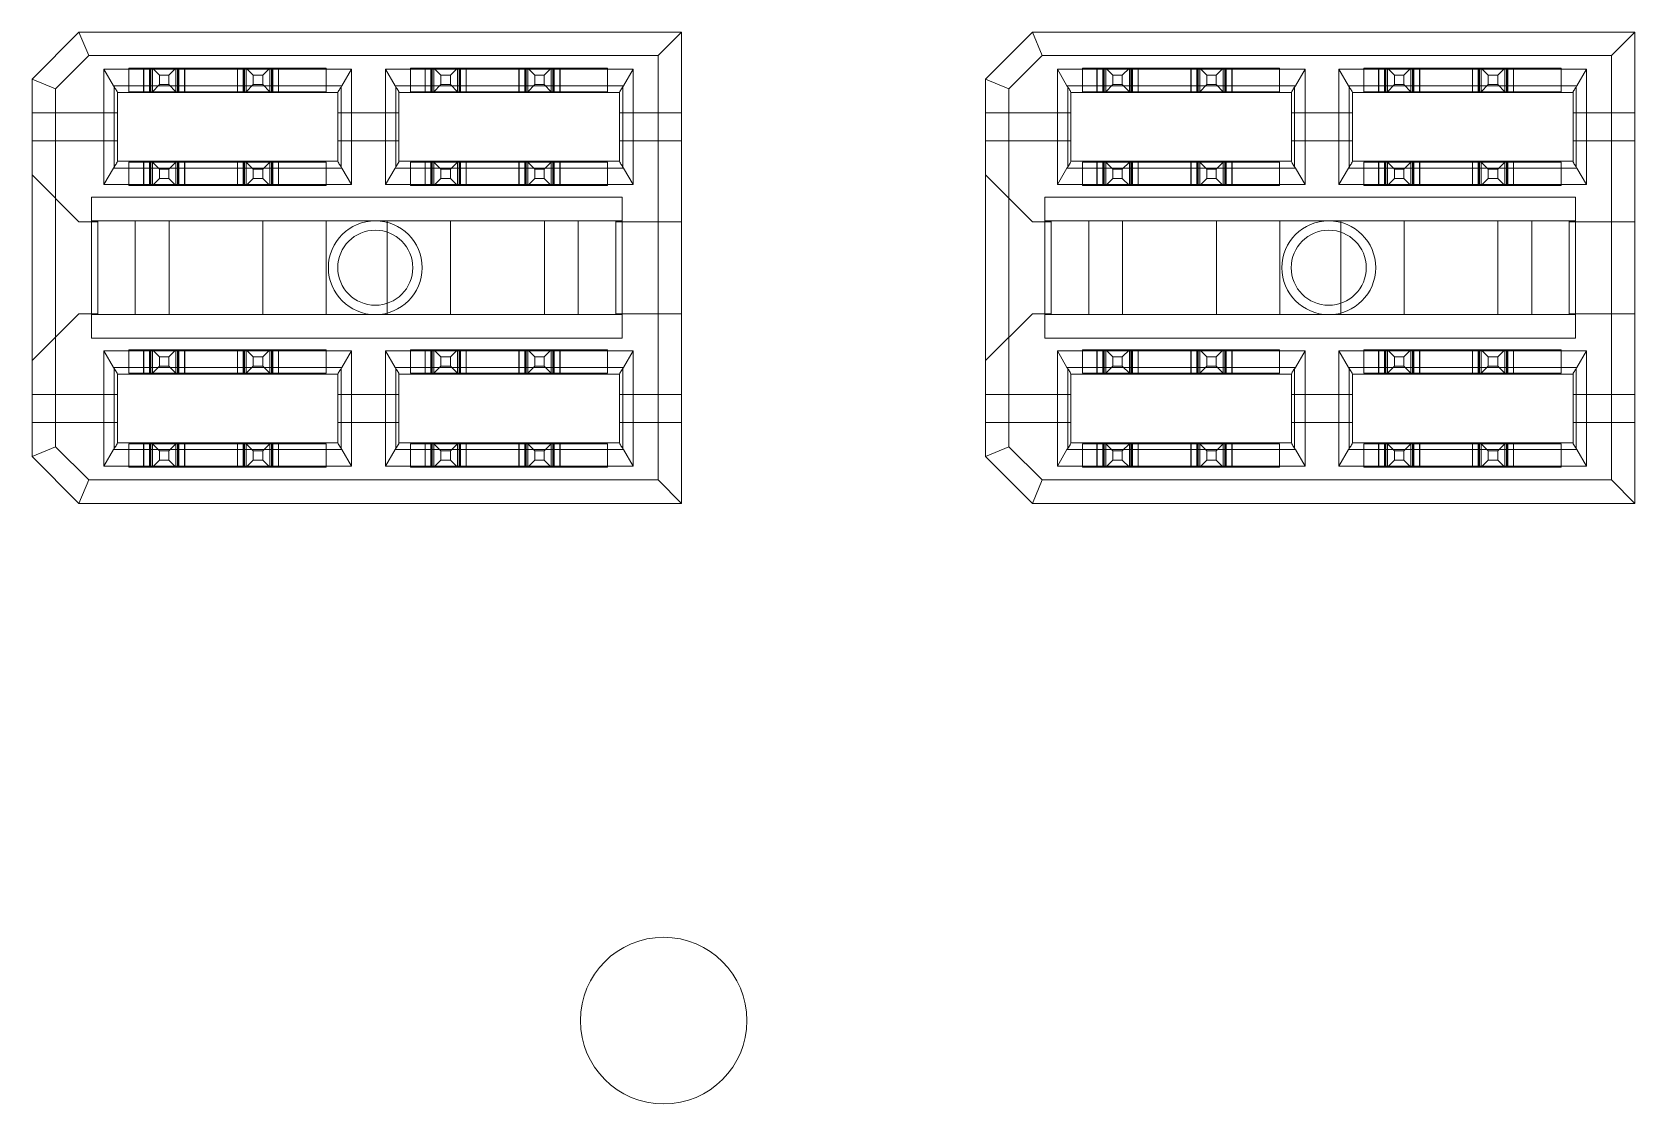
# Model space of a CAD drawing. Header units: millimetres. Extents: x -84 to 500, y -79 to 331.
# Drawn here: x 76.71 to 110.87, y 209.58 to 232.41 of the extents above; entities that cross this region are included whole.
import ezdxf
from ezdxf.lldxf.tags import DXFTag

# ---------------------------------------------------------------- set-up
doc = ezdxf.new("R2010")
doc.units = ezdxf.units.MM
tags = doc.linetypes.add('HIDDEN', pattern=[1.905, 1.27, -0.635]).pattern_tags.tags
tags[6:7] = [DXFTag(74, 4), DXFTag(75, 0), DXFTag(340, '0'), DXFTag(46, 1.0), DXFTag(50, 0.0), DXFTag(44, 0.0), DXFTag(45, 0.0)]
tags[4:5] = [DXFTag(74, 4), DXFTag(75, 0), DXFTag(340, '0'), DXFTag(46, 1.0), DXFTag(50, 0.0), DXFTag(44, 0.0), DXFTag(45, 0.0)]

msp = doc.modelspace()

# ---------------------------------------------------------------- linework, layer by layer
at = {"color": 7, "linetype": 'Continuous', "lineweight": 15}
for p, q in [((77.71, 232.41), (76.71, 231.41)), ((77.917, 231.91), (77.71, 232.41)), ((90.55, 232.41), (77.71, 232.41)), ((90.55, 232.41), (90.05, 231.91)), ((90.55, 222.37), (90.55, 232.41)), ((98.03, 232.41), (97.03, 231.41)), ((98.237, 231.91), (98.03, 232.41)), ((110.87, 232.41), (98.03, 232.41)), ((110.87, 232.41), (110.37, 231.91)), ((110.87, 222.37), (110.87, 232.41)), ((77.21, 231.203), (77.917, 231.91)), ((90.05, 231.91), (77.917, 231.91)), ((78.241, 229.16), (78.241, 231.62)), ((78.241, 231.62), (83.519, 231.62)), ((78.241, 231.62), (78.445, 231.266)), ((83.519, 231.62), (83.315, 231.266)), ((83.519, 231.62), (83.519, 229.16)), ((84.241, 231.62), (89.519, 231.62)), ((84.241, 229.16), (84.241, 231.62)), ((84.241, 231.62), (84.445, 231.266)), ((89.519, 231.62), (89.315, 231.266)), ((89.519, 231.62), (89.519, 229.16)), ((90.05, 222.87), (90.05, 231.91)), ((97.53, 231.203), (98.237, 231.91)), ((110.37, 231.91), (98.237, 231.91)), ((98.561, 231.62), (103.839, 231.62)), ((98.561, 231.62), (98.765, 231.266)), ((98.561, 229.16), (98.561, 231.62)), ((103.839, 231.62), (103.635, 231.266)), ((103.839, 231.62), (103.839, 229.16)), ((104.561, 231.62), (109.839, 231.62)), ((104.561, 229.16), (104.561, 231.62)), ((104.561, 231.62), (104.765, 231.266)), ((109.839, 231.62), (109.635, 231.266)), ((109.839, 231.62), (109.839, 229.16)), ((110.37, 222.87), (110.37, 231.91)), ((77.21, 231.203), (76.71, 231.41)), ((76.71, 223.37), (76.71, 231.41)), ((83.315, 231.266), (78.445, 231.266)), ((89.315, 231.266), (84.445, 231.266)), ((97.03, 223.37), (97.03, 231.41)), ((97.53, 231.203), (97.03, 231.41)), ((103.635, 231.266), (98.765, 231.266)), ((109.635, 231.266), (104.765, 231.266)), ((77.21, 231.203), (77.21, 223.577)), ((78.463, 231.238), (78.463, 229.542)), ((78.53, 229.655), (78.53, 231.125)), ((83.23, 231.12), (78.53, 231.12)), ((83.23, 229.655), (83.23, 231.125)), ((83.297, 231.238), (83.297, 229.542)), ((84.463, 231.238), (84.463, 229.542)), ((84.53, 229.655), (84.53, 231.125)), ((89.23, 231.12), (84.53, 231.12)), ((89.23, 229.655), (89.23, 231.125)), ((89.297, 231.238), (89.297, 229.542)), ((97.53, 231.203), (97.53, 223.577)), ((98.783, 231.238), (98.783, 229.542)), ((98.85, 229.655), (98.85, 231.125)), ((103.55, 231.12), (98.85, 231.12)), ((103.55, 229.655), (103.55, 231.125)), ((103.617, 231.238), (103.617, 229.542)), ((104.783, 231.238), (104.783, 229.542)), ((104.85, 229.655), (104.85, 231.125)), ((109.55, 231.12), (104.85, 231.12)), ((109.55, 229.655), (109.55, 231.125)), ((109.617, 231.238), (109.617, 229.542)), ((83.23, 229.66), (78.53, 229.66)), ((89.23, 229.66), (84.53, 229.66)), ((103.55, 229.66), (98.85, 229.66)), ((109.55, 229.66), (104.85, 229.66)), ((78.445, 229.514), (78.241, 229.16)), ((78.445, 229.514), (83.315, 229.514)), ((83.315, 229.514), (83.519, 229.16)), ((84.241, 229.16), (84.445, 229.514)), ((84.445, 229.514), (89.315, 229.514)), ((89.315, 229.514), (89.519, 229.16)), ((98.765, 229.514), (98.561, 229.16)), ((98.765, 229.514), (103.635, 229.514)), ((103.635, 229.514), (103.839, 229.16)), ((104.561, 229.16), (104.765, 229.514)), ((104.765, 229.514), (109.635, 229.514)), ((109.635, 229.514), (109.839, 229.16)), ((77.974, 228.89), (89.286, 228.89)), ((77.974, 225.89), (77.974, 228.89)), ((83.519, 229.16), (78.241, 229.16)), ((89.519, 229.16), (84.241, 229.16)), ((89.286, 228.89), (89.286, 225.89)), ((98.294, 228.89), (109.606, 228.89)), ((98.294, 225.89), (98.294, 228.89)), ((103.839, 229.16), (98.561, 229.16)), ((109.839, 229.16), (104.561, 229.16)), ((109.606, 228.89), (109.606, 225.89)), ((77.974, 228.39), (89.286, 228.39)), ((78.11, 228.37), (77.974, 228.37)), ((78.11, 228.39), (78.11, 228.37)), ((78.11, 226.41), (78.11, 228.37)), ((78.91, 226.39), (78.91, 228.39)), ((79.63, 226.39), (79.63, 228.39)), ((81.63, 226.39), (81.63, 228.39)), ((82.98, 226.39), (82.98, 228.39)), ((84.28, 226.39), (84.28, 228.39)), ((85.63, 226.39), (85.63, 228.39)), ((87.63, 228.39), (87.63, 226.39)), ((88.35, 228.39), (88.35, 226.39)), ((89.15, 228.39), (89.15, 228.37)), ((89.286, 228.37), (89.15, 228.37)), ((89.15, 226.41), (89.15, 228.37)), ((98.294, 228.39), (109.606, 228.39)), ((98.43, 228.37), (98.294, 228.37)), ((98.43, 228.39), (98.43, 228.37)), ((98.43, 226.41), (98.43, 228.37)), ((99.23, 226.39), (99.23, 228.39)), ((99.95, 226.39), (99.95, 228.39)), ((101.95, 226.39), (101.95, 228.39)), ((103.3, 226.39), (103.3, 228.39)), ((104.6, 226.39), (104.6, 228.39)), ((105.95, 226.39), (105.95, 228.39)), ((107.95, 228.39), (107.95, 226.39)), ((108.67, 228.39), (108.67, 226.39)), ((109.47, 228.39), (109.47, 228.37)), ((109.606, 228.37), (109.47, 228.37)), ((109.47, 226.41), (109.47, 228.37)), ((78.11, 226.41), (77.974, 226.41)), ((77.974, 226.39), (89.286, 226.39)), ((78.11, 226.41), (78.11, 226.39)), ((89.15, 226.41), (89.15, 226.39)), ((89.286, 226.41), (89.15, 226.41)), ((98.43, 226.41), (98.294, 226.41)), ((98.294, 226.39), (109.606, 226.39)), ((98.43, 226.41), (98.43, 226.39)), ((109.47, 226.41), (109.47, 226.39)), ((109.606, 226.41), (109.47, 226.41)), ((89.286, 225.89), (77.974, 225.89)), ((109.606, 225.89), (98.294, 225.89)), ((78.241, 225.62), (83.519, 225.62)), ((78.241, 223.16), (78.241, 225.62)), ((78.241, 225.62), (78.445, 225.266)), ((83.315, 225.266), (83.519, 225.62)), ((83.519, 225.62), (83.519, 223.16)), ((84.241, 225.62), (89.519, 225.62)), ((84.241, 223.16), (84.241, 225.62)), ((84.241, 225.62), (84.445, 225.266)), ((89.519, 225.62), (89.315, 225.266)), ((89.519, 225.62), (89.519, 223.16)), ((98.561, 225.62), (103.839, 225.62)), ((98.561, 223.16), (98.561, 225.62)), ((98.561, 225.62), (98.765, 225.266)), ((103.635, 225.266), (103.839, 225.62)), ((103.839, 225.62), (103.839, 223.16)), ((104.561, 225.62), (109.839, 225.62)), ((104.561, 223.16), (104.561, 225.62)), ((104.561, 225.62), (104.765, 225.266)), ((109.839, 225.62), (109.635, 225.266)), ((109.839, 225.62), (109.839, 223.16)), ((78.445, 225.266), (83.315, 225.266)), ((78.463, 225.238), (78.463, 223.542)), ((78.53, 223.655), (78.53, 225.125)), ((78.53, 225.12), (83.23, 225.12)), ((83.23, 225.125), (83.23, 223.655)), ((83.297, 225.238), (83.297, 223.542)), ((84.445, 225.266), (89.315, 225.266)), ((84.463, 225.238), (84.463, 223.542)), ((84.53, 223.655), (84.53, 225.125)), ((84.53, 225.12), (89.23, 225.12)), ((89.23, 225.125), (89.23, 223.655)), ((89.297, 225.238), (89.297, 223.542)), ((98.765, 225.266), (103.635, 225.266)), ((98.783, 225.238), (98.783, 223.542)), ((98.85, 223.655), (98.85, 225.125)), ((98.85, 225.12), (103.55, 225.12)), ((103.55, 225.125), (103.55, 223.655)), ((103.617, 225.238), (103.617, 223.542)), ((104.765, 225.266), (109.635, 225.266)), ((104.783, 225.238), (104.783, 223.542)), ((104.85, 223.655), (104.85, 225.125)), ((104.85, 225.12), (109.55, 225.12)), ((109.55, 225.125), (109.55, 223.655)), ((109.617, 225.238), (109.617, 223.542)), ((76.71, 223.37), (77.21, 223.577)), ((77.21, 223.577), (77.917, 222.87)), ((78.445, 223.514), (78.241, 223.16)), ((78.445, 223.514), (83.315, 223.514)), ((83.23, 223.66), (78.53, 223.66)), ((83.315, 223.514), (83.519, 223.16)), ((84.445, 223.514), (84.241, 223.16)), ((84.445, 223.514), (89.315, 223.514)), ((89.23, 223.66), (84.53, 223.66)), ((89.315, 223.514), (89.519, 223.16)), ((97.03, 223.37), (97.53, 223.577)), ((97.53, 223.577), (98.237, 222.87)), ((98.765, 223.514), (98.561, 223.16)), ((98.765, 223.514), (103.635, 223.514)), ((103.55, 223.66), (98.85, 223.66)), ((103.635, 223.514), (103.839, 223.16)), ((104.765, 223.514), (104.561, 223.16)), ((104.765, 223.514), (109.635, 223.514)), ((109.55, 223.66), (104.85, 223.66)), ((109.635, 223.514), (109.839, 223.16)), ((77.71, 222.37), (76.71, 223.37)), ((83.519, 223.16), (78.241, 223.16)), ((89.519, 223.16), (84.241, 223.16)), ((98.03, 222.37), (97.03, 223.37)), ((103.839, 223.16), (98.561, 223.16)), ((109.839, 223.16), (104.561, 223.16)), ((77.917, 222.87), (77.71, 222.37)), ((77.917, 222.87), (90.05, 222.87)), ((90.55, 222.37), (90.05, 222.87)), ((98.237, 222.87), (98.03, 222.37)), ((98.237, 222.87), (110.37, 222.87)), ((110.87, 222.37), (110.37, 222.87)), ((90.55, 222.37), (77.71, 222.37)), ((110.87, 222.37), (98.03, 222.37))]:
    msp.add_line(p, q, dxfattribs=at)
at = {"color": 7, "linetype": 'HIDDEN', "lineweight": 0}
for p, q in [((78.775, 231.14), (78.775, 231.64)), ((78.775, 231.64), (82.975, 231.64)), ((79.085, 231.64), (79.085, 231.14)), ((79.09, 231.14), (79.09, 231.64)), ((79.21, 231.14), (79.21, 231.64)), ((79.211, 231.64), (79.211, 231.14)), ((79.23, 231.64), (79.23, 231.14)), ((79.24, 231.14), (79.24, 231.64)), ((79.24, 231.14), (79.24, 231.64)), ((79.275, 231.14), (79.275, 231.64)), ((79.275, 231.64), (79.425, 231.49)), ((79.775, 231.64), (79.625, 231.49)), ((79.775, 231.64), (79.775, 231.14)), ((79.81, 231.64), (79.81, 231.14)), ((79.81, 231.64), (79.81, 231.14)), ((79.82, 231.64), (79.82, 231.14)), ((79.839, 231.14), (79.839, 231.64)), ((79.84, 231.64), (79.84, 231.14)), ((79.96, 231.64), (79.96, 231.14)), ((79.965, 231.14), (79.965, 231.64)), ((81.085, 231.64), (81.085, 231.14)), ((81.09, 231.14), (81.09, 231.64)), ((81.21, 231.14), (81.21, 231.64)), ((81.211, 231.64), (81.211, 231.14)), ((81.23, 231.64), (81.23, 231.14)), ((81.24, 231.14), (81.24, 231.64)), ((81.24, 231.14), (81.24, 231.64)), ((81.275, 231.14), (81.275, 231.64)), ((81.275, 231.64), (81.425, 231.49)), ((81.625, 231.49), (81.775, 231.64)), ((81.775, 231.64), (81.775, 231.14)), ((81.81, 231.64), (81.81, 231.14)), ((81.81, 231.64), (81.81, 231.14)), ((81.82, 231.64), (81.82, 231.14)), ((81.839, 231.14), (81.839, 231.64)), ((81.84, 231.64), (81.84, 231.14)), ((81.96, 231.64), (81.96, 231.14)), ((81.965, 231.14), (81.965, 231.64)), ((82.975, 231.64), (82.975, 231.14)), ((84.775, 231.14), (84.775, 231.64)), ((84.775, 231.64), (88.975, 231.64)), ((85.085, 231.64), (85.085, 231.14)), ((85.09, 231.14), (85.09, 231.64)), ((85.21, 231.14), (85.21, 231.64)), ((85.211, 231.64), (85.211, 231.14)), ((85.23, 231.64), (85.23, 231.14)), ((85.24, 231.14), (85.24, 231.64)), ((85.24, 231.14), (85.24, 231.64)), ((85.275, 231.14), (85.275, 231.64)), ((85.275, 231.64), (85.425, 231.49)), ((85.775, 231.64), (85.625, 231.49)), ((85.775, 231.64), (85.775, 231.14)), ((85.81, 231.64), (85.81, 231.14)), ((85.81, 231.64), (85.81, 231.14)), ((85.82, 231.64), (85.82, 231.14)), ((85.839, 231.14), (85.839, 231.64)), ((85.84, 231.64), (85.84, 231.14)), ((85.96, 231.64), (85.96, 231.14)), ((85.965, 231.14), (85.965, 231.64)), ((87.085, 231.64), (87.085, 231.14)), ((87.09, 231.14), (87.09, 231.64)), ((87.21, 231.14), (87.21, 231.64)), ((87.211, 231.64), (87.211, 231.14)), ((87.23, 231.64), (87.23, 231.14)), ((87.24, 231.14), (87.24, 231.64)), ((87.24, 231.14), (87.24, 231.64)), ((87.275, 231.14), (87.275, 231.64)), ((87.275, 231.64), (87.425, 231.49)), ((87.625, 231.49), (87.775, 231.64)), ((87.775, 231.64), (87.775, 231.14)), ((87.81, 231.64), (87.81, 231.14)), ((87.81, 231.64), (87.81, 231.14)), ((87.82, 231.64), (87.82, 231.14)), ((87.839, 231.14), (87.839, 231.64)), ((87.84, 231.64), (87.84, 231.14)), ((87.96, 231.64), (87.96, 231.14)), ((87.965, 231.14), (87.965, 231.64)), ((88.975, 231.64), (88.975, 231.14)), ((99.095, 231.14), (99.095, 231.64)), ((99.095, 231.64), (103.295, 231.64)), ((99.405, 231.64), (99.405, 231.14)), ((99.41, 231.14), (99.41, 231.64)), ((99.53, 231.14), (99.53, 231.64)), ((99.531, 231.64), (99.531, 231.14)), ((99.55, 231.64), (99.55, 231.14)), ((99.56, 231.14), (99.56, 231.64)), ((99.56, 231.14), (99.56, 231.64)), ((99.595, 231.14), (99.595, 231.64)), ((99.595, 231.64), (99.745, 231.49)), ((100.095, 231.64), (99.945, 231.49)), ((100.095, 231.64), (100.095, 231.14)), ((100.13, 231.64), (100.13, 231.14)), ((100.13, 231.64), (100.13, 231.14)), ((100.14, 231.64), (100.14, 231.14)), ((100.159, 231.14), (100.159, 231.64)), ((100.16, 231.64), (100.16, 231.14)), ((100.28, 231.64), (100.28, 231.14)), ((100.285, 231.14), (100.285, 231.64)), ((101.405, 231.64), (101.405, 231.14)), ((101.41, 231.14), (101.41, 231.64)), ((101.53, 231.14), (101.53, 231.64)), ((101.531, 231.64), (101.531, 231.14)), ((101.55, 231.64), (101.55, 231.14)), ((101.56, 231.14), (101.56, 231.64)), ((101.56, 231.14), (101.56, 231.64)), ((101.595, 231.14), (101.595, 231.64)), ((101.595, 231.64), (101.745, 231.49)), ((101.945, 231.49), (102.095, 231.64)), ((102.095, 231.64), (102.095, 231.14)), ((102.13, 231.64), (102.13, 231.14)), ((102.13, 231.64), (102.13, 231.14)), ((102.14, 231.64), (102.14, 231.14)), ((102.159, 231.14), (102.159, 231.64)), ((102.16, 231.64), (102.16, 231.14)), ((102.28, 231.64), (102.28, 231.14)), ((102.285, 231.14), (102.285, 231.64)), ((103.295, 231.64), (103.295, 231.14)), ((105.095, 231.14), (105.095, 231.64)), ((105.095, 231.64), (109.295, 231.64)), ((105.405, 231.64), (105.405, 231.14)), ((105.41, 231.14), (105.41, 231.64)), ((105.53, 231.14), (105.53, 231.64)), ((105.531, 231.64), (105.531, 231.14)), ((105.55, 231.64), (105.55, 231.14)), ((105.56, 231.14), (105.56, 231.64)), ((105.56, 231.14), (105.56, 231.64)), ((105.595, 231.14), (105.595, 231.64)), ((105.595, 231.64), (105.745, 231.49)), ((106.095, 231.64), (105.945, 231.49)), ((106.095, 231.64), (106.095, 231.14)), ((106.13, 231.64), (106.13, 231.14)), ((106.13, 231.64), (106.13, 231.14)), ((106.14, 231.64), (106.14, 231.14)), ((106.159, 231.14), (106.159, 231.64)), ((106.16, 231.64), (106.16, 231.14)), ((106.28, 231.64), (106.28, 231.14)), ((106.285, 231.14), (106.285, 231.64)), ((107.405, 231.64), (107.405, 231.14)), ((107.41, 231.14), (107.41, 231.64)), ((107.53, 231.14), (107.53, 231.64)), ((107.531, 231.64), (107.531, 231.14)), ((107.55, 231.64), (107.55, 231.14)), ((107.56, 231.14), (107.56, 231.64)), ((107.56, 231.14), (107.56, 231.64)), ((107.595, 231.14), (107.595, 231.64)), ((107.595, 231.64), (107.745, 231.49)), ((107.945, 231.49), (108.095, 231.64)), ((108.095, 231.64), (108.095, 231.14)), ((108.13, 231.64), (108.13, 231.14)), ((108.13, 231.64), (108.13, 231.14)), ((108.14, 231.64), (108.14, 231.14)), ((108.159, 231.14), (108.159, 231.64)), ((108.16, 231.64), (108.16, 231.14)), ((108.28, 231.64), (108.28, 231.14)), ((108.285, 231.14), (108.285, 231.64)), ((109.295, 231.64), (109.295, 231.14)), ((79.275, 231.14), (79.425, 231.29)), ((79.625, 231.49), (79.425, 231.49)), ((79.425, 231.49), (79.425, 231.29)), ((79.425, 231.29), (79.625, 231.29)), ((79.625, 231.49), (79.625, 231.29)), ((79.625, 231.29), (79.775, 231.14)), ((81.425, 231.29), (81.275, 231.14)), ((81.425, 231.49), (81.625, 231.49)), ((81.425, 231.49), (81.425, 231.29)), ((81.425, 231.29), (81.625, 231.29)), ((81.625, 231.49), (81.625, 231.29)), ((81.625, 231.29), (81.775, 231.14)), ((85.275, 231.14), (85.425, 231.29)), ((85.625, 231.49), (85.425, 231.49)), ((85.425, 231.49), (85.425, 231.29)), ((85.425, 231.29), (85.625, 231.29)), ((85.625, 231.49), (85.625, 231.29)), ((85.625, 231.29), (85.775, 231.14)), ((87.425, 231.29), (87.275, 231.14)), ((87.425, 231.49), (87.625, 231.49)), ((87.425, 231.49), (87.425, 231.29)), ((87.425, 231.29), (87.625, 231.29)), ((87.625, 231.49), (87.625, 231.29)), ((87.625, 231.29), (87.775, 231.14)), ((99.595, 231.14), (99.745, 231.29)), ((99.745, 231.49), (99.745, 231.29)), ((99.945, 231.49), (99.745, 231.49)), ((99.745, 231.29), (99.945, 231.29)), ((99.945, 231.49), (99.945, 231.29)), ((99.945, 231.29), (100.095, 231.14)), ((101.745, 231.29), (101.595, 231.14)), ((101.745, 231.49), (101.945, 231.49)), ((101.745, 231.49), (101.745, 231.29)), ((101.745, 231.29), (101.945, 231.29)), ((101.945, 231.49), (101.945, 231.29)), ((101.945, 231.29), (102.095, 231.14)), ((105.595, 231.14), (105.745, 231.29)), ((105.745, 231.49), (105.745, 231.29)), ((105.945, 231.49), (105.745, 231.49)), ((105.745, 231.29), (105.945, 231.29)), ((105.945, 231.49), (105.945, 231.29)), ((105.945, 231.29), (106.095, 231.14)), ((107.745, 231.29), (107.595, 231.14)), ((107.745, 231.49), (107.945, 231.49)), ((107.745, 231.49), (107.745, 231.29)), ((107.745, 231.29), (107.945, 231.29)), ((107.945, 231.49), (107.945, 231.29)), ((107.945, 231.29), (108.095, 231.14)), ((82.975, 231.14), (78.775, 231.14)), ((88.975, 231.14), (84.775, 231.14)), ((103.295, 231.14), (99.095, 231.14)), ((109.295, 231.14), (105.095, 231.14)), ((76.71, 230.69), (78.53, 230.69)), ((83.23, 230.69), (84.53, 230.69)), ((89.23, 230.69), (90.55, 230.69)), ((97.03, 230.69), (98.85, 230.69)), ((103.55, 230.69), (104.85, 230.69)), ((109.55, 230.69), (110.87, 230.69)), ((78.53, 230.09), (76.71, 230.09)), ((84.53, 230.09), (83.23, 230.09)), ((90.55, 230.09), (89.23, 230.09)), ((98.85, 230.09), (97.03, 230.09)), ((104.85, 230.09), (103.55, 230.09)), ((110.87, 230.09), (109.55, 230.09)), ((78.775, 229.14), (78.775, 229.64)), ((78.775, 229.64), (82.975, 229.64)), ((79.085, 229.64), (79.085, 229.14)), ((79.09, 229.14), (79.09, 229.64)), ((79.21, 229.14), (79.21, 229.64)), ((79.211, 229.64), (79.211, 229.14)), ((79.23, 229.64), (79.23, 229.14)), ((79.24, 229.14), (79.24, 229.64)), ((79.24, 229.14), (79.24, 229.64)), ((79.275, 229.14), (79.275, 229.64)), ((79.275, 229.64), (79.425, 229.49)), ((79.775, 229.64), (79.625, 229.49)), ((79.775, 229.64), (79.775, 229.14)), ((79.81, 229.64), (79.81, 229.14)), ((79.81, 229.64), (79.81, 229.14)), ((79.82, 229.64), (79.82, 229.14)), ((79.839, 229.14), (79.839, 229.64)), ((79.84, 229.64), (79.84, 229.14)), ((79.96, 229.64), (79.96, 229.14)), ((79.965, 229.14), (79.965, 229.64)), ((81.085, 229.64), (81.085, 229.14)), ((81.09, 229.14), (81.09, 229.64)), ((81.21, 229.14), (81.21, 229.64)), ((81.211, 229.64), (81.211, 229.14)), ((81.23, 229.64), (81.23, 229.14)), ((81.24, 229.14), (81.24, 229.64)), ((81.24, 229.14), (81.24, 229.64)), ((81.275, 229.14), (81.275, 229.64)), ((81.275, 229.64), (81.425, 229.49)), ((81.625, 229.49), (81.775, 229.64)), ((81.775, 229.64), (81.775, 229.14)), ((81.81, 229.64), (81.81, 229.14)), ((81.81, 229.64), (81.81, 229.14)), ((81.82, 229.64), (81.82, 229.14)), ((81.839, 229.14), (81.839, 229.64)), ((81.84, 229.64), (81.84, 229.14)), ((81.96, 229.64), (81.96, 229.14)), ((81.965, 229.14), (81.965, 229.64)), ((82.975, 229.64), (82.975, 229.14)), ((84.775, 229.14), (84.775, 229.64)), ((84.775, 229.64), (88.975, 229.64)), ((85.085, 229.64), (85.085, 229.14)), ((85.09, 229.14), (85.09, 229.64)), ((85.21, 229.14), (85.21, 229.64)), ((85.211, 229.64), (85.211, 229.14)), ((85.23, 229.64), (85.23, 229.14)), ((85.24, 229.14), (85.24, 229.64)), ((85.24, 229.14), (85.24, 229.64)), ((85.275, 229.14), (85.275, 229.64)), ((85.275, 229.64), (85.425, 229.49)), ((85.775, 229.64), (85.625, 229.49)), ((85.775, 229.64), (85.775, 229.14)), ((85.81, 229.64), (85.81, 229.14)), ((85.81, 229.64), (85.81, 229.14)), ((85.82, 229.64), (85.82, 229.14)), ((85.839, 229.14), (85.839, 229.64)), ((85.84, 229.64), (85.84, 229.14)), ((85.96, 229.64), (85.96, 229.14)), ((85.965, 229.14), (85.965, 229.64)), ((87.085, 229.64), (87.085, 229.14)), ((87.09, 229.14), (87.09, 229.64)), ((87.21, 229.14), (87.21, 229.64)), ((87.211, 229.64), (87.211, 229.14)), ((87.23, 229.64), (87.23, 229.14)), ((87.24, 229.14), (87.24, 229.64)), ((87.24, 229.14), (87.24, 229.64)), ((87.275, 229.14), (87.275, 229.64)), ((87.275, 229.64), (87.425, 229.49)), ((87.625, 229.49), (87.775, 229.64)), ((87.775, 229.64), (87.775, 229.14)), ((87.81, 229.64), (87.81, 229.14)), ((87.81, 229.64), (87.81, 229.14)), ((87.82, 229.64), (87.82, 229.14)), ((87.839, 229.14), (87.839, 229.64)), ((87.84, 229.64), (87.84, 229.14)), ((87.96, 229.64), (87.96, 229.14)), ((87.965, 229.14), (87.965, 229.64)), ((88.975, 229.64), (88.975, 229.14)), ((99.095, 229.14), (99.095, 229.64)), ((99.095, 229.64), (103.295, 229.64)), ((99.405, 229.64), (99.405, 229.14)), ((99.41, 229.14), (99.41, 229.64)), ((99.53, 229.14), (99.53, 229.64)), ((99.531, 229.64), (99.531, 229.14)), ((99.55, 229.64), (99.55, 229.14)), ((99.56, 229.14), (99.56, 229.64)), ((99.56, 229.14), (99.56, 229.64)), ((99.595, 229.14), (99.595, 229.64)), ((99.595, 229.64), (99.745, 229.49)), ((100.095, 229.64), (99.945, 229.49)), ((100.095, 229.64), (100.095, 229.14)), ((100.13, 229.64), (100.13, 229.14)), ((100.13, 229.64), (100.13, 229.14)), ((100.14, 229.64), (100.14, 229.14)), ((100.159, 229.14), (100.159, 229.64)), ((100.16, 229.64), (100.16, 229.14)), ((100.28, 229.64), (100.28, 229.14)), ((100.285, 229.14), (100.285, 229.64)), ((101.405, 229.64), (101.405, 229.14)), ((101.41, 229.14), (101.41, 229.64)), ((101.53, 229.14), (101.53, 229.64)), ((101.531, 229.64), (101.531, 229.14)), ((101.55, 229.64), (101.55, 229.14)), ((101.56, 229.14), (101.56, 229.64)), ((101.56, 229.14), (101.56, 229.64)), ((101.595, 229.14), (101.595, 229.64)), ((101.595, 229.64), (101.745, 229.49)), ((101.945, 229.49), (102.095, 229.64)), ((102.095, 229.64), (102.095, 229.14)), ((102.13, 229.64), (102.13, 229.14)), ((102.13, 229.64), (102.13, 229.14)), ((102.14, 229.64), (102.14, 229.14)), ((102.159, 229.14), (102.159, 229.64)), ((102.16, 229.64), (102.16, 229.14)), ((102.28, 229.64), (102.28, 229.14)), ((102.285, 229.14), (102.285, 229.64)), ((103.295, 229.64), (103.295, 229.14)), ((105.095, 229.14), (105.095, 229.64)), ((105.095, 229.64), (109.295, 229.64)), ((105.405, 229.64), (105.405, 229.14)), ((105.41, 229.14), (105.41, 229.64)), ((105.53, 229.14), (105.53, 229.64)), ((105.531, 229.64), (105.531, 229.14)), ((105.55, 229.64), (105.55, 229.14)), ((105.56, 229.14), (105.56, 229.64)), ((105.56, 229.14), (105.56, 229.64)), ((105.595, 229.14), (105.595, 229.64)), ((105.595, 229.64), (105.745, 229.49)), ((106.095, 229.64), (105.945, 229.49)), ((106.095, 229.64), (106.095, 229.14)), ((106.13, 229.64), (106.13, 229.14)), ((106.13, 229.64), (106.13, 229.14)), ((106.14, 229.64), (106.14, 229.14)), ((106.159, 229.14), (106.159, 229.64)), ((106.16, 229.64), (106.16, 229.14)), ((106.28, 229.64), (106.28, 229.14)), ((106.285, 229.14), (106.285, 229.64)), ((107.405, 229.64), (107.405, 229.14)), ((107.41, 229.14), (107.41, 229.64)), ((107.53, 229.14), (107.53, 229.64)), ((107.531, 229.64), (107.531, 229.14)), ((107.55, 229.64), (107.55, 229.14)), ((107.56, 229.14), (107.56, 229.64)), ((107.56, 229.14), (107.56, 229.64)), ((107.595, 229.14), (107.595, 229.64)), ((107.595, 229.64), (107.745, 229.49)), ((107.945, 229.49), (108.095, 229.64)), ((108.095, 229.64), (108.095, 229.14)), ((108.13, 229.64), (108.13, 229.14)), ((108.13, 229.64), (108.13, 229.14)), ((108.14, 229.64), (108.14, 229.14)), ((108.159, 229.14), (108.159, 229.64)), ((108.16, 229.64), (108.16, 229.14)), ((108.28, 229.64), (108.28, 229.14)), ((108.285, 229.14), (108.285, 229.64)), ((109.295, 229.64), (109.295, 229.14)), ((77.71, 228.37), (76.71, 229.37)), ((79.275, 229.14), (79.425, 229.29)), ((79.625, 229.49), (79.425, 229.49)), ((79.425, 229.49), (79.425, 229.29)), ((79.425, 229.29), (79.625, 229.29)), ((79.625, 229.49), (79.625, 229.29)), ((79.625, 229.29), (79.775, 229.14)), ((81.425, 229.29), (81.275, 229.14)), ((81.425, 229.49), (81.625, 229.49)), ((81.425, 229.49), (81.425, 229.29)), ((81.425, 229.29), (81.625, 229.29)), ((81.625, 229.49), (81.625, 229.29)), ((81.625, 229.29), (81.775, 229.14)), ((85.275, 229.14), (85.425, 229.29)), ((85.625, 229.49), (85.425, 229.49)), ((85.425, 229.49), (85.425, 229.29)), ((85.425, 229.29), (85.625, 229.29)), ((85.625, 229.49), (85.625, 229.29)), ((85.625, 229.29), (85.775, 229.14)), ((87.425, 229.29), (87.275, 229.14)), ((87.425, 229.49), (87.625, 229.49)), ((87.425, 229.49), (87.425, 229.29)), ((87.425, 229.29), (87.625, 229.29)), ((87.625, 229.49), (87.625, 229.29)), ((87.625, 229.29), (87.775, 229.14)), ((98.03, 228.37), (97.03, 229.37)), ((99.595, 229.14), (99.745, 229.29)), ((99.745, 229.49), (99.745, 229.29)), ((99.945, 229.49), (99.745, 229.49)), ((99.745, 229.29), (99.945, 229.29)), ((99.945, 229.49), (99.945, 229.29)), ((99.945, 229.29), (100.095, 229.14)), ((101.745, 229.29), (101.595, 229.14)), ((101.745, 229.49), (101.945, 229.49)), ((101.745, 229.49), (101.745, 229.29)), ((101.745, 229.29), (101.945, 229.29)), ((101.945, 229.49), (101.945, 229.29)), ((101.945, 229.29), (102.095, 229.14)), ((105.595, 229.14), (105.745, 229.29)), ((105.745, 229.49), (105.745, 229.29)), ((105.945, 229.49), (105.745, 229.49)), ((105.745, 229.29), (105.945, 229.29)), ((105.945, 229.49), (105.945, 229.29)), ((105.945, 229.29), (106.095, 229.14)), ((107.745, 229.29), (107.595, 229.14)), ((107.745, 229.49), (107.945, 229.49)), ((107.745, 229.49), (107.745, 229.29)), ((107.745, 229.29), (107.945, 229.29)), ((107.945, 229.49), (107.945, 229.29)), ((107.945, 229.29), (108.095, 229.14)), ((82.975, 229.14), (78.775, 229.14)), ((88.975, 229.14), (84.775, 229.14)), ((103.295, 229.14), (99.095, 229.14)), ((109.295, 229.14), (105.095, 229.14)), ((77.974, 228.37), (77.71, 228.37)), ((90.55, 228.37), (89.286, 228.37)), ((98.294, 228.37), (98.03, 228.37)), ((110.87, 228.37), (109.606, 228.37)), ((77.71, 226.41), (76.71, 225.41)), ((77.71, 226.41), (77.974, 226.41)), ((90.55, 226.41), (89.286, 226.41)), ((98.03, 226.41), (97.03, 225.41)), ((98.03, 226.41), (98.294, 226.41)), ((110.87, 226.41), (109.606, 226.41)), ((78.775, 225.14), (78.775, 225.64)), ((78.775, 225.64), (82.975, 225.64)), ((79.085, 225.64), (79.085, 225.14)), ((79.09, 225.14), (79.09, 225.64)), ((79.21, 225.14), (79.21, 225.64)), ((79.211, 225.64), (79.211, 225.14)), ((79.23, 225.64), (79.23, 225.14)), ((79.24, 225.14), (79.24, 225.64)), ((79.24, 225.14), (79.24, 225.64)), ((79.275, 225.14), (79.275, 225.64)), ((79.275, 225.64), (79.425, 225.49)), ((79.625, 225.49), (79.425, 225.49)), ((79.425, 225.49), (79.425, 225.29)), ((79.775, 225.64), (79.625, 225.49)), ((79.625, 225.49), (79.625, 225.29)), ((79.775, 225.64), (79.775, 225.14)), ((79.81, 225.64), (79.81, 225.14)), ((79.81, 225.64), (79.81, 225.14)), ((79.82, 225.64), (79.82, 225.14)), ((79.839, 225.14), (79.839, 225.64)), ((79.84, 225.64), (79.84, 225.14)), ((79.96, 225.64), (79.96, 225.14)), ((79.965, 225.14), (79.965, 225.64)), ((81.085, 225.64), (81.085, 225.14)), ((81.09, 225.14), (81.09, 225.64)), ((81.21, 225.14), (81.21, 225.64)), ((81.211, 225.64), (81.211, 225.14)), ((81.23, 225.64), (81.23, 225.14)), ((81.24, 225.14), (81.24, 225.64)), ((81.24, 225.14), (81.24, 225.64)), ((81.275, 225.14), (81.275, 225.64)), ((81.275, 225.64), (81.425, 225.49)), ((81.425, 225.49), (81.625, 225.49)), ((81.425, 225.49), (81.425, 225.29)), ((81.625, 225.49), (81.775, 225.64)), ((81.625, 225.49), (81.625, 225.29)), ((81.775, 225.64), (81.775, 225.14)), ((81.81, 225.64), (81.81, 225.14)), ((81.81, 225.64), (81.81, 225.14)), ((81.82, 225.64), (81.82, 225.14)), ((81.839, 225.14), (81.839, 225.64)), ((81.84, 225.64), (81.84, 225.14)), ((81.96, 225.64), (81.96, 225.14)), ((81.965, 225.14), (81.965, 225.64)), ((82.975, 225.64), (82.975, 225.14)), ((84.775, 225.14), (84.775, 225.64)), ((84.775, 225.64), (88.975, 225.64)), ((85.085, 225.64), (85.085, 225.14)), ((85.09, 225.14), (85.09, 225.64)), ((85.21, 225.14), (85.21, 225.64)), ((85.211, 225.64), (85.211, 225.14)), ((85.23, 225.64), (85.23, 225.14)), ((85.24, 225.14), (85.24, 225.64)), ((85.24, 225.14), (85.24, 225.64)), ((85.275, 225.14), (85.275, 225.64)), ((85.275, 225.64), (85.425, 225.49)), ((85.625, 225.49), (85.425, 225.49)), ((85.425, 225.49), (85.425, 225.29)), ((85.775, 225.64), (85.625, 225.49)), ((85.625, 225.49), (85.625, 225.29)), ((85.775, 225.64), (85.775, 225.14)), ((85.81, 225.64), (85.81, 225.14)), ((85.81, 225.64), (85.81, 225.14)), ((85.82, 225.64), (85.82, 225.14)), ((85.839, 225.14), (85.839, 225.64)), ((85.84, 225.64), (85.84, 225.14)), ((85.96, 225.64), (85.96, 225.14)), ((85.965, 225.14), (85.965, 225.64)), ((87.085, 225.64), (87.085, 225.14)), ((87.09, 225.14), (87.09, 225.64)), ((87.21, 225.14), (87.21, 225.64)), ((87.211, 225.64), (87.211, 225.14)), ((87.23, 225.64), (87.23, 225.14)), ((87.24, 225.14), (87.24, 225.64)), ((87.24, 225.14), (87.24, 225.64)), ((87.275, 225.14), (87.275, 225.64)), ((87.275, 225.64), (87.425, 225.49)), ((87.425, 225.49), (87.625, 225.49)), ((87.425, 225.49), (87.425, 225.29)), ((87.625, 225.49), (87.775, 225.64)), ((87.625, 225.49), (87.625, 225.29)), ((87.775, 225.64), (87.775, 225.14)), ((87.81, 225.64), (87.81, 225.14)), ((87.81, 225.64), (87.81, 225.14)), ((87.82, 225.64), (87.82, 225.14)), ((87.839, 225.14), (87.839, 225.64)), ((87.84, 225.64), (87.84, 225.14)), ((87.96, 225.64), (87.96, 225.14)), ((87.965, 225.14), (87.965, 225.64)), ((88.975, 225.64), (88.975, 225.14)), ((99.095, 225.14), (99.095, 225.64)), ((99.095, 225.64), (103.295, 225.64)), ((99.405, 225.64), (99.405, 225.14)), ((99.41, 225.14), (99.41, 225.64)), ((99.53, 225.14), (99.53, 225.64)), ((99.531, 225.64), (99.531, 225.14)), ((99.55, 225.64), (99.55, 225.14)), ((99.56, 225.14), (99.56, 225.64)), ((99.56, 225.14), (99.56, 225.64)), ((99.595, 225.14), (99.595, 225.64)), ((99.595, 225.64), (99.745, 225.49)), ((99.745, 225.49), (99.745, 225.29)), ((99.945, 225.49), (99.745, 225.49)), ((100.095, 225.64), (99.945, 225.49)), ((99.945, 225.49), (99.945, 225.29)), ((100.095, 225.64), (100.095, 225.14)), ((100.13, 225.64), (100.13, 225.14)), ((100.13, 225.64), (100.13, 225.14)), ((100.14, 225.64), (100.14, 225.14)), ((100.159, 225.14), (100.159, 225.64)), ((100.16, 225.64), (100.16, 225.14)), ((100.28, 225.64), (100.28, 225.14)), ((100.285, 225.14), (100.285, 225.64)), ((101.405, 225.64), (101.405, 225.14)), ((101.41, 225.14), (101.41, 225.64)), ((101.53, 225.14), (101.53, 225.64)), ((101.531, 225.64), (101.531, 225.14)), ((101.55, 225.64), (101.55, 225.14)), ((101.56, 225.14), (101.56, 225.64)), ((101.56, 225.14), (101.56, 225.64)), ((101.595, 225.14), (101.595, 225.64)), ((101.595, 225.64), (101.745, 225.49)), ((101.745, 225.49), (101.945, 225.49)), ((101.745, 225.49), (101.745, 225.29)), ((101.945, 225.49), (102.095, 225.64)), ((101.945, 225.49), (101.945, 225.29)), ((102.095, 225.64), (102.095, 225.14)), ((102.13, 225.64), (102.13, 225.14)), ((102.13, 225.64), (102.13, 225.14)), ((102.14, 225.64), (102.14, 225.14)), ((102.159, 225.14), (102.159, 225.64)), ((102.16, 225.64), (102.16, 225.14)), ((102.28, 225.64), (102.28, 225.14)), ((102.285, 225.14), (102.285, 225.64)), ((103.295, 225.64), (103.295, 225.14)), ((105.095, 225.14), (105.095, 225.64)), ((105.095, 225.64), (109.295, 225.64)), ((105.405, 225.64), (105.405, 225.14)), ((105.41, 225.14), (105.41, 225.64)), ((105.53, 225.14), (105.53, 225.64)), ((105.531, 225.64), (105.531, 225.14)), ((105.55, 225.64), (105.55, 225.14)), ((105.56, 225.14), (105.56, 225.64)), ((105.56, 225.14), (105.56, 225.64)), ((105.595, 225.14), (105.595, 225.64)), ((105.595, 225.64), (105.745, 225.49)), ((105.745, 225.49), (105.745, 225.29)), ((105.945, 225.49), (105.745, 225.49)), ((106.095, 225.64), (105.945, 225.49)), ((105.945, 225.49), (105.945, 225.29)), ((106.095, 225.64), (106.095, 225.14)), ((106.13, 225.64), (106.13, 225.14)), ((106.13, 225.64), (106.13, 225.14)), ((106.14, 225.64), (106.14, 225.14)), ((106.159, 225.14), (106.159, 225.64)), ((106.16, 225.64), (106.16, 225.14)), ((106.28, 225.64), (106.28, 225.14)), ((106.285, 225.14), (106.285, 225.64)), ((107.405, 225.64), (107.405, 225.14)), ((107.41, 225.14), (107.41, 225.64)), ((107.53, 225.14), (107.53, 225.64)), ((107.531, 225.64), (107.531, 225.14)), ((107.55, 225.64), (107.55, 225.14)), ((107.56, 225.14), (107.56, 225.64)), ((107.56, 225.14), (107.56, 225.64)), ((107.595, 225.14), (107.595, 225.64)), ((107.595, 225.64), (107.745, 225.49)), ((107.745, 225.49), (107.945, 225.49)), ((107.745, 225.49), (107.745, 225.29)), ((107.945, 225.49), (108.095, 225.64)), ((107.945, 225.49), (107.945, 225.29)), ((108.095, 225.64), (108.095, 225.14)), ((108.13, 225.64), (108.13, 225.14)), ((108.13, 225.64), (108.13, 225.14)), ((108.14, 225.64), (108.14, 225.14)), ((108.159, 225.14), (108.159, 225.64)), ((108.16, 225.64), (108.16, 225.14)), ((108.28, 225.64), (108.28, 225.14)), ((108.285, 225.14), (108.285, 225.64)), ((109.295, 225.64), (109.295, 225.14)), ((82.975, 225.14), (78.775, 225.14)), ((79.275, 225.14), (79.425, 225.29)), ((79.425, 225.29), (79.625, 225.29)), ((79.625, 225.29), (79.775, 225.14)), ((81.425, 225.29), (81.275, 225.14)), ((81.425, 225.29), (81.625, 225.29)), ((81.625, 225.29), (81.775, 225.14)), ((88.975, 225.14), (84.775, 225.14)), ((85.275, 225.14), (85.425, 225.29)), ((85.425, 225.29), (85.625, 225.29)), ((85.625, 225.29), (85.775, 225.14)), ((87.425, 225.29), (87.275, 225.14)), ((87.425, 225.29), (87.625, 225.29)), ((87.625, 225.29), (87.775, 225.14)), ((103.295, 225.14), (99.095, 225.14)), ((99.595, 225.14), (99.745, 225.29)), ((99.745, 225.29), (99.945, 225.29)), ((99.945, 225.29), (100.095, 225.14)), ((101.745, 225.29), (101.595, 225.14)), ((101.745, 225.29), (101.945, 225.29)), ((101.945, 225.29), (102.095, 225.14)), ((109.295, 225.14), (105.095, 225.14)), ((105.595, 225.14), (105.745, 225.29)), ((105.745, 225.29), (105.945, 225.29)), ((105.945, 225.29), (106.095, 225.14)), ((107.745, 225.29), (107.595, 225.14)), ((107.745, 225.29), (107.945, 225.29)), ((107.945, 225.29), (108.095, 225.14)), ((76.71, 224.69), (78.53, 224.69)), ((83.23, 224.69), (84.53, 224.69)), ((89.23, 224.69), (90.55, 224.69)), ((97.03, 224.69), (98.85, 224.69)), ((103.55, 224.69), (104.85, 224.69)), ((109.55, 224.69), (110.87, 224.69)), ((78.53, 224.09), (76.71, 224.09)), ((84.53, 224.09), (83.23, 224.09)), ((90.55, 224.09), (89.23, 224.09)), ((98.85, 224.09), (97.03, 224.09)), ((104.85, 224.09), (103.55, 224.09)), ((110.87, 224.09), (109.55, 224.09)), ((78.775, 223.14), (78.775, 223.64)), ((78.775, 223.64), (82.975, 223.64)), ((79.085, 223.64), (79.085, 223.14)), ((79.09, 223.14), (79.09, 223.64)), ((79.21, 223.14), (79.21, 223.64)), ((79.211, 223.64), (79.211, 223.14)), ((79.23, 223.64), (79.23, 223.14)), ((79.24, 223.14), (79.24, 223.64)), ((79.24, 223.14), (79.24, 223.64)), ((79.275, 223.14), (79.275, 223.64)), ((79.275, 223.64), (79.425, 223.49)), ((79.425, 223.49), (79.425, 223.29)), ((79.625, 223.49), (79.425, 223.49)), ((79.775, 223.64), (79.625, 223.49)), ((79.625, 223.49), (79.625, 223.29)), ((79.775, 223.64), (79.775, 223.14)), ((79.81, 223.64), (79.81, 223.14)), ((79.81, 223.64), (79.81, 223.14)), ((79.82, 223.64), (79.82, 223.14)), ((79.839, 223.14), (79.839, 223.64)), ((79.84, 223.64), (79.84, 223.14)), ((79.96, 223.64), (79.96, 223.14)), ((79.965, 223.14), (79.965, 223.64)), ((81.085, 223.64), (81.085, 223.14)), ((81.09, 223.14), (81.09, 223.64)), ((81.21, 223.14), (81.21, 223.64)), ((81.211, 223.64), (81.211, 223.14)), ((81.23, 223.64), (81.23, 223.14)), ((81.24, 223.14), (81.24, 223.64)), ((81.24, 223.14), (81.24, 223.64)), ((81.275, 223.14), (81.275, 223.64)), ((81.275, 223.64), (81.425, 223.49)), ((81.425, 223.49), (81.625, 223.49)), ((81.425, 223.49), (81.425, 223.29)), ((81.625, 223.49), (81.775, 223.64)), ((81.625, 223.49), (81.625, 223.29)), ((81.775, 223.64), (81.775, 223.14)), ((81.81, 223.64), (81.81, 223.14)), ((81.81, 223.64), (81.81, 223.14)), ((81.82, 223.64), (81.82, 223.14)), ((81.839, 223.14), (81.839, 223.64)), ((81.84, 223.64), (81.84, 223.14)), ((81.96, 223.64), (81.96, 223.14)), ((81.965, 223.14), (81.965, 223.64)), ((82.975, 223.64), (82.975, 223.14)), ((84.775, 223.14), (84.775, 223.64)), ((84.775, 223.64), (88.975, 223.64)), ((85.085, 223.64), (85.085, 223.14)), ((85.09, 223.14), (85.09, 223.64)), ((85.21, 223.14), (85.21, 223.64)), ((85.211, 223.64), (85.211, 223.14)), ((85.23, 223.64), (85.23, 223.14)), ((85.24, 223.14), (85.24, 223.64)), ((85.24, 223.14), (85.24, 223.64)), ((85.275, 223.14), (85.275, 223.64)), ((85.275, 223.64), (85.425, 223.49)), ((85.625, 223.49), (85.425, 223.49)), ((85.425, 223.49), (85.425, 223.29)), ((85.775, 223.64), (85.625, 223.49)), ((85.625, 223.49), (85.625, 223.29)), ((85.775, 223.64), (85.775, 223.14)), ((85.81, 223.64), (85.81, 223.14)), ((85.81, 223.64), (85.81, 223.14)), ((85.82, 223.64), (85.82, 223.14)), ((85.839, 223.14), (85.839, 223.64)), ((85.84, 223.64), (85.84, 223.14)), ((85.96, 223.64), (85.96, 223.14)), ((85.965, 223.14), (85.965, 223.64)), ((87.085, 223.64), (87.085, 223.14)), ((87.09, 223.14), (87.09, 223.64)), ((87.21, 223.14), (87.21, 223.64)), ((87.211, 223.64), (87.211, 223.14)), ((87.23, 223.64), (87.23, 223.14)), ((87.24, 223.14), (87.24, 223.64)), ((87.24, 223.14), (87.24, 223.64)), ((87.275, 223.14), (87.275, 223.64)), ((87.275, 223.64), (87.425, 223.49)), ((87.425, 223.49), (87.625, 223.49)), ((87.425, 223.49), (87.425, 223.29)), ((87.625, 223.49), (87.775, 223.64)), ((87.625, 223.49), (87.625, 223.29)), ((87.775, 223.64), (87.775, 223.14)), ((87.81, 223.64), (87.81, 223.14)), ((87.81, 223.64), (87.81, 223.14)), ((87.82, 223.64), (87.82, 223.14)), ((87.839, 223.14), (87.839, 223.64)), ((87.84, 223.64), (87.84, 223.14)), ((87.96, 223.64), (87.96, 223.14)), ((87.965, 223.14), (87.965, 223.64)), ((88.975, 223.64), (88.975, 223.14)), ((99.095, 223.14), (99.095, 223.64)), ((99.095, 223.64), (103.295, 223.64)), ((99.405, 223.64), (99.405, 223.14)), ((99.41, 223.14), (99.41, 223.64)), ((99.53, 223.14), (99.53, 223.64)), ((99.531, 223.64), (99.531, 223.14)), ((99.55, 223.64), (99.55, 223.14)), ((99.56, 223.14), (99.56, 223.64)), ((99.56, 223.14), (99.56, 223.64)), ((99.595, 223.14), (99.595, 223.64)), ((99.595, 223.64), (99.745, 223.49)), ((99.745, 223.49), (99.745, 223.29)), ((99.945, 223.49), (99.745, 223.49)), ((100.095, 223.64), (99.945, 223.49)), ((99.945, 223.49), (99.945, 223.29)), ((100.095, 223.64), (100.095, 223.14)), ((100.13, 223.64), (100.13, 223.14)), ((100.13, 223.64), (100.13, 223.14)), ((100.14, 223.64), (100.14, 223.14)), ((100.159, 223.14), (100.159, 223.64)), ((100.16, 223.64), (100.16, 223.14)), ((100.28, 223.64), (100.28, 223.14)), ((100.285, 223.14), (100.285, 223.64)), ((101.405, 223.64), (101.405, 223.14)), ((101.41, 223.14), (101.41, 223.64)), ((101.53, 223.14), (101.53, 223.64)), ((101.531, 223.64), (101.531, 223.14)), ((101.55, 223.64), (101.55, 223.14)), ((101.56, 223.14), (101.56, 223.64)), ((101.56, 223.14), (101.56, 223.64)), ((101.595, 223.14), (101.595, 223.64)), ((101.595, 223.64), (101.745, 223.49)), ((101.745, 223.49), (101.945, 223.49)), ((101.745, 223.49), (101.745, 223.29)), ((101.945, 223.49), (102.095, 223.64)), ((101.945, 223.49), (101.945, 223.29)), ((102.095, 223.64), (102.095, 223.14)), ((102.13, 223.64), (102.13, 223.14)), ((102.13, 223.64), (102.13, 223.14)), ((102.14, 223.64), (102.14, 223.14)), ((102.159, 223.14), (102.159, 223.64)), ((102.16, 223.64), (102.16, 223.14)), ((102.28, 223.64), (102.28, 223.14)), ((102.285, 223.14), (102.285, 223.64)), ((103.295, 223.64), (103.295, 223.14)), ((105.095, 223.14), (105.095, 223.64)), ((105.095, 223.64), (109.295, 223.64)), ((105.405, 223.64), (105.405, 223.14)), ((105.41, 223.14), (105.41, 223.64)), ((105.53, 223.14), (105.53, 223.64)), ((105.531, 223.64), (105.531, 223.14)), ((105.55, 223.64), (105.55, 223.14)), ((105.56, 223.14), (105.56, 223.64)), ((105.56, 223.14), (105.56, 223.64)), ((105.595, 223.14), (105.595, 223.64)), ((105.595, 223.64), (105.745, 223.49)), ((105.745, 223.49), (105.745, 223.29)), ((105.945, 223.49), (105.745, 223.49)), ((106.095, 223.64), (105.945, 223.49)), ((105.945, 223.49), (105.945, 223.29)), ((106.095, 223.64), (106.095, 223.14)), ((106.13, 223.64), (106.13, 223.14)), ((106.13, 223.64), (106.13, 223.14)), ((106.14, 223.64), (106.14, 223.14)), ((106.159, 223.14), (106.159, 223.64)), ((106.16, 223.64), (106.16, 223.14)), ((106.28, 223.64), (106.28, 223.14)), ((106.285, 223.14), (106.285, 223.64)), ((107.405, 223.64), (107.405, 223.14)), ((107.41, 223.14), (107.41, 223.64)), ((107.53, 223.14), (107.53, 223.64)), ((107.531, 223.64), (107.531, 223.14)), ((107.55, 223.64), (107.55, 223.14)), ((107.56, 223.14), (107.56, 223.64)), ((107.56, 223.14), (107.56, 223.64)), ((107.595, 223.14), (107.595, 223.64)), ((107.595, 223.64), (107.745, 223.49)), ((107.745, 223.49), (107.945, 223.49)), ((107.745, 223.49), (107.745, 223.29)), ((107.945, 223.49), (108.095, 223.64)), ((107.945, 223.49), (107.945, 223.29)), ((108.095, 223.64), (108.095, 223.14)), ((108.13, 223.64), (108.13, 223.14)), ((108.13, 223.64), (108.13, 223.14)), ((108.14, 223.64), (108.14, 223.14)), ((108.159, 223.14), (108.159, 223.64)), ((108.16, 223.64), (108.16, 223.14)), ((108.28, 223.64), (108.28, 223.14)), ((108.285, 223.14), (108.285, 223.64)), ((109.295, 223.64), (109.295, 223.14)), ((82.975, 223.14), (78.775, 223.14)), ((79.275, 223.14), (79.425, 223.29)), ((79.425, 223.29), (79.625, 223.29)), ((79.625, 223.29), (79.775, 223.14)), ((81.425, 223.29), (81.275, 223.14)), ((81.425, 223.29), (81.625, 223.29)), ((81.625, 223.29), (81.775, 223.14)), ((88.975, 223.14), (84.775, 223.14)), ((85.275, 223.14), (85.425, 223.29)), ((85.425, 223.29), (85.625, 223.29)), ((85.625, 223.29), (85.775, 223.14)), ((87.425, 223.29), (87.275, 223.14)), ((87.425, 223.29), (87.625, 223.29)), ((87.625, 223.29), (87.775, 223.14)), ((103.295, 223.14), (99.095, 223.14)), ((99.595, 223.14), (99.745, 223.29)), ((99.745, 223.29), (99.945, 223.29)), ((99.945, 223.29), (100.095, 223.14)), ((101.745, 223.29), (101.595, 223.14)), ((101.745, 223.29), (101.945, 223.29)), ((101.945, 223.29), (102.095, 223.14)), ((109.295, 223.14), (105.095, 223.14)), ((105.595, 223.14), (105.745, 223.29)), ((105.745, 223.29), (105.945, 223.29)), ((105.945, 223.29), (106.095, 223.14)), ((107.745, 223.29), (107.595, 223.14)), ((107.745, 223.29), (107.945, 223.29)), ((107.945, 223.29), (108.095, 223.14))]:
    msp.add_line(p, q, dxfattribs=at)
for centre, radius in [((84.025, 227.39), 1), ((84.025, 227.39), 0.8), ((104.345, 227.39), 1), ((104.345, 227.39), 0.8)]:
    msp.add_circle(centre, radius, dxfattribs=at)
at = {"color": 7, "linetype": 'Continuous', "lineweight": 15}
msp.add_circle((90.17, 211.35), 1.775, dxfattribs=at)
for centre, start_param, end_param in [((78.65, 231.62), 2.356194, 2.438914), ((83.11, 231.62), 3.844272, 3.926991), ((84.65, 231.62), 2.356194, 2.438914), ((89.11, 231.62), 3.844272, 3.926991), ((98.97, 231.62), 2.356194, 2.438914), ((103.43, 231.62), 3.844272, 3.926991), ((104.97, 231.62), 2.356194, 2.438914), ((109.43, 231.62), 3.844272, 3.926991), ((78.65, 229.16), 0.702679, 0.785398), ((83.11, 229.16), 5.497787, 5.580506), ((84.65, 229.16), 0.702679, 0.785398), ((89.11, 229.16), 5.497787, 5.580506), ((98.97, 229.16), 0.702679, 0.785398), ((103.43, 229.16), 5.497787, 5.580506), ((104.97, 229.16), 0.702679, 0.785398), ((109.43, 229.16), 5.497787, 5.580506), ((78.65, 225.62), 2.356194, 2.438914), ((83.11, 225.62), 3.844272, 3.926991), ((84.65, 225.62), 2.356194, 2.438914), ((89.11, 225.62), 3.844272, 3.926991), ((98.97, 225.62), 2.356194, 2.438914), ((103.43, 225.62), 3.844272, 3.926991), ((104.97, 225.62), 2.356194, 2.438914), ((109.43, 225.62), 3.844272, 3.926991), ((78.65, 223.16), 0.702679, 0.785398), ((83.11, 223.16), 5.497787, 5.580506), ((84.65, 223.16), 0.702679, 0.785398), ((89.11, 223.16), 5.497787, 5.580506), ((98.97, 223.16), 0.702679, 0.785398), ((103.43, 223.16), 5.497787, 5.580506), ((104.97, 223.16), 0.702679, 0.785398), ((109.43, 223.16), 5.497787, 5.580506)]:
    msp.add_ellipse(centre, major_axis=(0, 0.5), ratio=0.57735, start_param=start_param, end_param=end_param, dxfattribs=at)
for points, knots in [([(78.53, 231.125), (78.526, 231.136), (78.519, 231.158), (78.482, 231.211), (78.463, 231.238)], [0, 0, 0, 0, 0.493173, 1, 1, 1, 1]), ([(83.297, 231.238), (83.279, 231.212), (83.242, 231.158), (83.234, 231.136), (83.23, 231.125)], [0, 0, 0, 0, 0.497827, 1, 1, 1, 1]), ([(84.53, 231.125), (84.526, 231.136), (84.519, 231.158), (84.482, 231.211), (84.463, 231.238)], [0, 0, 0, 0, 0.493173, 1, 1, 1, 1]), ([(89.297, 231.238), (89.279, 231.212), (89.242, 231.158), (89.234, 231.136), (89.23, 231.125)], [0, 0, 0, 0, 0.497827, 1, 1, 1, 1]), ([(98.85, 231.125), (98.846, 231.136), (98.839, 231.158), (98.802, 231.211), (98.783, 231.238)], [0, 0, 0, 0, 0.493173, 1, 1, 1, 1]), ([(103.617, 231.238), (103.599, 231.212), (103.562, 231.158), (103.554, 231.136), (103.55, 231.125)], [0, 0, 0, 0, 0.497827, 1, 1, 1, 1]), ([(104.85, 231.125), (104.846, 231.136), (104.839, 231.158), (104.802, 231.211), (104.783, 231.238)], [0, 0, 0, 0, 0.493173, 1, 1, 1, 1]), ([(109.617, 231.238), (109.599, 231.212), (109.562, 231.158), (109.554, 231.136), (109.55, 231.125)], [0, 0, 0, 0, 0.4978273, 1, 1, 1, 1]), ([(78.463, 229.542), (78.481, 229.568), (78.518, 229.622), (78.526, 229.644), (78.53, 229.655)], [0, 0, 0, 0, 0.497827, 1, 1, 1, 1]), ([(83.23, 229.655), (83.234, 229.644), (83.241, 229.622), (83.278, 229.569), (83.297, 229.542)], [0, 0, 0, 0, 0.493173, 1, 1, 1, 1]), ([(84.463, 229.542), (84.481, 229.568), (84.518, 229.622), (84.526, 229.644), (84.53, 229.655)], [0, 0, 0, 0, 0.497827, 1, 1, 1, 1]), ([(89.23, 229.655), (89.234, 229.644), (89.241, 229.622), (89.278, 229.569), (89.297, 229.542)], [0, 0, 0, 0, 0.493173, 1, 1, 1, 1]), ([(98.783, 229.542), (98.801, 229.568), (98.838, 229.622), (98.846, 229.644), (98.85, 229.655)], [0, 0, 0, 0, 0.497827, 1, 1, 1, 1]), ([(103.55, 229.655), (103.554, 229.644), (103.561, 229.622), (103.598, 229.569), (103.617, 229.542)], [0, 0, 0, 0, 0.493173, 1, 1, 1, 1]), ([(104.783, 229.542), (104.801, 229.568), (104.838, 229.622), (104.846, 229.644), (104.85, 229.655)], [0, 0, 0, 0, 0.4978273, 1, 1, 1, 1]), ([(109.55, 229.655), (109.554, 229.644), (109.561, 229.622), (109.598, 229.569), (109.617, 229.542)], [0, 0, 0, 0, 0.493173, 1, 1, 1, 1]), ([(78.463, 225.238), (78.481, 225.212), (78.518, 225.158), (78.526, 225.136), (78.53, 225.125)], [0, 0, 0, 0, 0.497827, 1, 1, 1, 1]), ([(83.23, 225.125), (83.234, 225.136), (83.241, 225.158), (83.278, 225.211), (83.297, 225.238)], [0, 0, 0, 0, 0.493173, 1, 1, 1, 1]), ([(84.53, 225.125), (84.526, 225.136), (84.519, 225.158), (84.482, 225.211), (84.463, 225.238)], [0, 0, 0, 0, 0.493173, 1, 1, 1, 1]), ([(89.297, 225.238), (89.279, 225.212), (89.242, 225.158), (89.234, 225.136), (89.23, 225.125)], [0, 0, 0, 0, 0.497827, 1, 1, 1, 1]), ([(98.783, 225.238), (98.801, 225.212), (98.838, 225.158), (98.846, 225.136), (98.85, 225.125)], [0, 0, 0, 0, 0.497827, 1, 1, 1, 1]), ([(103.55, 225.125), (103.554, 225.136), (103.561, 225.158), (103.598, 225.211), (103.617, 225.238)], [0, 0, 0, 0, 0.493173, 1, 1, 1, 1]), ([(104.85, 225.125), (104.846, 225.136), (104.839, 225.158), (104.802, 225.211), (104.783, 225.238)], [0, 0, 0, 0, 0.493173, 1, 1, 1, 1]), ([(109.617, 225.238), (109.599, 225.212), (109.562, 225.158), (109.554, 225.136), (109.55, 225.125)], [0, 0, 0, 0, 0.497827, 1, 1, 1, 1]), ([(78.463, 223.542), (78.481, 223.568), (78.518, 223.622), (78.526, 223.644), (78.53, 223.655)], [0, 0, 0, 0, 0.497827, 1, 1, 1, 1]), ([(83.297, 223.542), (83.279, 223.568), (83.242, 223.622), (83.234, 223.644), (83.23, 223.655)], [0, 0, 0, 0, 0.497827, 1, 1, 1, 1]), ([(84.463, 223.542), (84.481, 223.568), (84.518, 223.622), (84.526, 223.644), (84.53, 223.655)], [0, 0, 0, 0, 0.497827, 1, 1, 1, 1]), ([(89.297, 223.542), (89.279, 223.568), (89.242, 223.622), (89.234, 223.644), (89.23, 223.655)], [0, 0, 0, 0, 0.497827, 1, 1, 1, 1]), ([(98.783, 223.542), (98.801, 223.568), (98.838, 223.622), (98.846, 223.644), (98.85, 223.655)], [0, 0, 0, 0, 0.497827, 1, 1, 1, 1]), ([(103.617, 223.542), (103.599, 223.568), (103.562, 223.622), (103.554, 223.644), (103.55, 223.655)], [0, 0, 0, 0, 0.497827, 1, 1, 1, 1]), ([(104.783, 223.542), (104.801, 223.568), (104.838, 223.622), (104.846, 223.644), (104.85, 223.655)], [0, 0, 0, 0, 0.497827, 1, 1, 1, 1]), ([(109.617, 223.542), (109.599, 223.568), (109.562, 223.622), (109.554, 223.644), (109.55, 223.655)], [0, 0, 0, 0, 0.497827, 1, 1, 1, 1])]:
    msp.add_open_spline(points, degree=3, knots=knots, dxfattribs=at)

doc.saveas('drawing.dxf')
